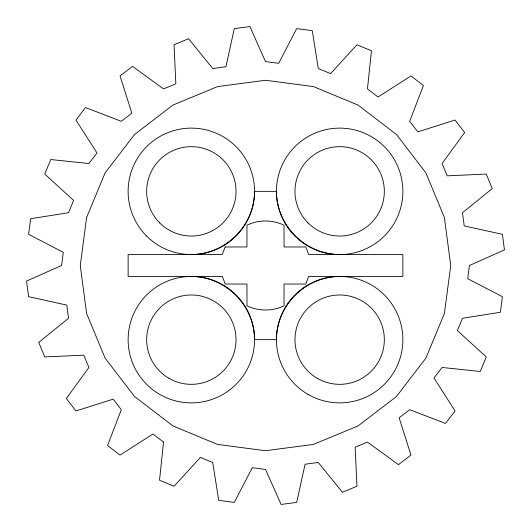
<?xml version="1.0" encoding="UTF-8"?>
<svg xmlns="http://www.w3.org/2000/svg" width="531" height="531" viewBox="0 0 531 531"><rect width="100%" height="100%" fill="white"/><g stroke="black" fill="none" stroke-linecap="round" stroke-linejoin="round"><path stroke-width="0.8" d="M191.346 254.561C225.662 254.422 254.422 225.662 254.561 191.346L276.439 191.346C276.578 225.662 305.338 254.422 339.654 254.561M339.654 276.439C305.338 276.578 276.578 305.338 276.439 339.654L254.561 339.654A63.216 63.216 0 0 1 159.738 394.4A63.216 63.216 0 0 1 159.738 284.908A63.216 63.216 0 0 1 254.561 339.654C254.422 305.338 225.662 276.578 191.346 276.439M163.535 442.104L159.532 480.236L174.062 486.25L200.426 457.383L212.719 462.474L218.719 500.341L234.31 502.399L252.305 467.692L265.5 469.424L281.091 504.45L296.69 502.399L305.086 464.213L318.281 462.474L342.409 492.27L356.938 486.25L355.166 447.195L367.465 442.104L398.482 464.638L410.961 455.067L399.139 417.797L409.7 409.7L445.489 423.439L455.067 410.961L434 378.019L442.104 367.465L480.236 371.468L486.25 356.938L457.383 330.574L462.474 318.281L500.341 312.281L502.399 296.69L467.692 278.695L469.424 265.5L504.45 249.909L502.399 234.31L464.213 225.914L462.474 212.719L492.27 188.591L486.25 174.062L447.195 175.834L442.104 163.535L464.638 132.518L455.067 120.039L417.797 131.861L409.7 121.3L423.439 85.511L410.961 75.933L378.019 97L367.465 88.896L371.468 50.764L356.938 44.75L330.574 73.617L318.281 68.526L312.281 30.659L296.69 28.601L278.695 63.308L265.5 61.576L249.909 26.55L234.31 28.601L225.914 66.787L212.719 68.526L188.591 38.73L174.062 44.75L175.834 83.805L163.535 88.896L132.518 66.362L120.039 75.933L131.861 113.203L121.3 121.3L85.511 107.561L75.933 120.039L97 152.981L88.896 163.535L50.764 159.532L44.75 174.062L73.617 200.426L68.526 212.719L30.659 218.719L28.601 234.31L63.308 252.305L61.576 265.5L26.55 281.091L28.601 296.69L66.787 305.086L68.526 318.281L38.73 342.409L44.75 356.938L83.805 355.166L88.896 367.465L66.362 398.482L75.933 410.961L113.203 399.139L121.3 409.7L107.561 445.489L120.039 455.067L152.981 434L163.535 442.104M86.586 217.557L80.274 265.5L86.586 313.443L105.092 358.113L134.522 396.478L172.887 425.908L217.557 444.414L265.5 450.726L313.443 444.414L358.113 425.908L396.478 396.478L425.908 358.113L444.414 313.443L450.726 265.5L444.414 217.557L425.908 172.887L396.478 134.522L358.113 105.092L313.443 86.586L265.5 80.274L217.557 86.586L172.887 105.092L134.522 134.522L105.092 172.887L86.586 217.557M225.23 246.961L222.084 254.561L128.13 254.561L128.13 276.439L222.343 276.439L225.23 284.039L246.961 284.039L246.961 305.77C258.418 311.431 272.582 311.431 284.039 305.77L284.039 284.039L305.77 284.039L308.657 276.439L402.87 276.439L402.87 254.561L308.737 254.561L305.77 246.961L284.039 246.961L284.039 225.23C272.582 219.569 258.418 219.569 246.961 225.23L246.961 246.961L225.23 246.961M308.046 394.4A63.216 63.216 0 0 0 402.87 339.654A63.216 63.216 0 0 0 308.046 284.908A63.216 63.216 0 0 0 308.046 394.4M146.642 236.049A63.216 63.216 0 0 0 252.411 207.707A63.216 63.216 0 0 0 174.984 130.281A63.216 63.216 0 0 0 146.642 236.049M294.951 236.049A63.216 63.216 0 0 0 400.719 207.707A63.216 63.216 0 0 0 323.293 130.281A63.216 63.216 0 0 0 294.951 236.049M159.751 222.94A44.677 44.677 0 0 0 234.503 202.908A44.677 44.677 0 0 0 179.783 148.189A44.677 44.677 0 0 0 159.751 222.94M169.004 378.344A44.677 44.677 0 0 0 236.023 339.654A44.677 44.677 0 0 0 169.004 300.964A44.677 44.677 0 0 0 169.004 378.344M317.319 378.344A44.677 44.677 0 0 0 384.331 339.654A44.677 44.677 0 0 0 317.319 300.964A44.677 44.677 0 0 0 317.319 378.344M308.06 222.94A44.677 44.677 0 0 0 382.811 202.908A44.677 44.677 0 0 0 328.092 148.189A44.677 44.677 0 0 0 308.06 222.94"/></g></svg>
